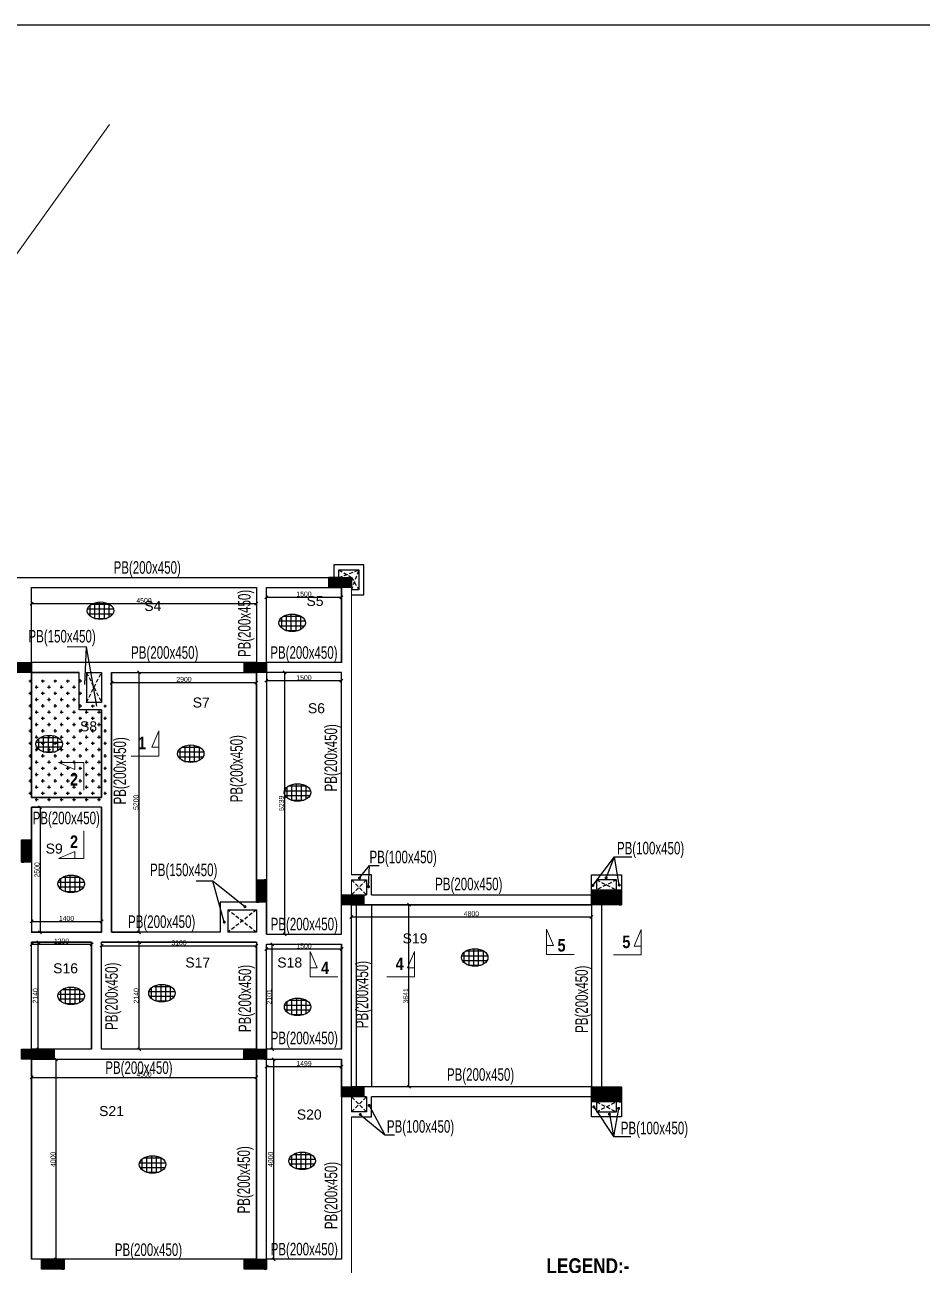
# Model space of a CAD drawing. Header units: millimetres. Extents: x 1798 to 243113, y 1193 to 150435.
# Drawn here: x 116119 to 134071, y 125625 to 150435 of the extents above; entities that cross this region are included whole.
import ezdxf

# ---------------------------------------------------------------- set-up
doc = ezdxf.new("R2010")
doc.units = ezdxf.units.MM
for name, pattern in [('CENTER', [50.8, 31.75, -6.35, 6.35, -6.35]), ('CONTINU', [0]), ('HIDDEN', [0.375, 0.25, -0.125])]:
    doc.linetypes.add(name, pattern=pattern)
for name, color, linetype, lineweight in [('A-OPNG-WNDW', 4, 'Continuous', 20), ('S - BEAM TXT', 30, 'Continuous', 13), ('SEC TEXT', 50, 'Continuous', 5), ('section symb', 5, 'Continuous', 0)]:
    doc.layers.add(name, color=color, linetype=linetype, lineweight=lineweight)
for name, color, linetype in [('A-WALL-PATT', 7, 'Continuous'), ('beam', 4, 'Continuous'), ('BEAM-1', 7, 'CONTINU'), ('column', 5, 'Continuous'), ('DIM', 8, 'Continuous'), ('sub title', 22, 'Continuous')]:
    doc.layers.add(name, color=color, linetype=linetype)
doc.styles.add('GFC', font='ARIALN.TTF')
doc.styles.add('S - GRID TXT', font='ARIALNB.TTF')
doc.styles.add('sd', font='ARIALNB.TTF')
doc.styles.get("Standard").update_dxf_attribs({"font": 'arial.ttf'})
doc.dimstyles.new('GFC- 50', dxfattribs={"dimscale": 100, "dimtxt": 1, "dimasz": 0.6, "dimexe": 0.2, "dimexo": 0, "dimgap": 0.1, "dimtad": 1, "dimdec": 0, "dimzin": 1, "dimdsep": 46, "dimtxsty": 'GFC', "dimblk": 'OBLIQUE', "dimcen": 0, "dimclrd": 8, "dimclre": 8, "dimclrt": 6, "dimazin": 2, "dimtfac": 1, "dimtdec": 0, "dimtmove": 1, "dimatfit": 3, "dimfxl": 1, "dimtolj": 1, "dimlwd": -1, "dimlwe": 9, "dimarcsym": 0})

# ---------------------------------------------------------------- blocks, each defined once
blk = doc.blocks.new('_OBLIQUE')
at = {"color": 0, "linetype": 'ByBlock'}
blk.add_line((-0.5, -0.5), (0.5, 0.5), dxfattribs=at)
blk = doc.blocks.new('*D810')
at = {"color": 8, "linetype": 'CENTER', "lineweight": 9, "transparency": 16777216}
for p, q in [((116254, 139183), (116254, 138838)), ((120754, 139183), (120754, 138838))]:
    blk.add_line(p, q, dxfattribs=at)
at = {"color": 8, "transparency": 16777216}
blk.add_line((116254, 138858), (120754, 138858), dxfattribs=at)
at = {"color": 8, "transparency": 16777216, "xscale": 60, "yscale": 60, "zscale": 60, "rotation": 180}
blk.add_blockref('_OBLIQUE', (116254, 138858), dxfattribs=at)
at = {"color": 8, "transparency": 16777216, "xscale": 60, "yscale": 60, "zscale": 60}
blk.add_blockref('_OBLIQUE', (120754, 138858), dxfattribs=at)
at = {"color": 6, "transparency": 16777216, "insert": (118504, 138919), "char_height": 100, "attachment_point": 5, "style": 'GFC'}
blk.add_mtext('\\A1;4500', dxfattribs=at)
blk = doc.blocks.new('*D811')
at = {"color": 8, "linetype": 'CENTER', "lineweight": 9, "transparency": 16777216}
for p, q in [((120954, 139183), (120954, 138966)), ((122454, 139183), (122454, 138966))]:
    blk.add_line(p, q, dxfattribs=at)
at = {"color": 8, "transparency": 16777216}
blk.add_line((120954, 138986), (122454, 138986), dxfattribs=at)
at = {"color": 8, "transparency": 16777216, "xscale": 60, "yscale": 60, "zscale": 60, "rotation": 180}
blk.add_blockref('_OBLIQUE', (120954, 138986), dxfattribs=at)
at = {"color": 8, "transparency": 16777216, "xscale": 60, "yscale": 60, "zscale": 60}
blk.add_blockref('_OBLIQUE', (122454, 138986), dxfattribs=at)
at = {"color": 6, "transparency": 16777216, "insert": (121704, 139047), "char_height": 100, "attachment_point": 5, "style": 'GFC'}
blk.add_mtext('\\A1;1500', dxfattribs=at)
blk = doc.blocks.new('*D812')
at = {"color": 8, "linetype": 'CENTER', "lineweight": 9, "transparency": 16777216}
for p, q in [((120954, 137483), (121336, 137483)), ((120954, 132245), (121336, 132245))]:
    blk.add_line(p, q, dxfattribs=at)
at = {"color": 8, "transparency": 16777216}
blk.add_line((121316, 137483), (121316, 132245), dxfattribs=at)
at = {"color": 8, "transparency": 16777216, "xscale": 60, "yscale": 60, "zscale": 60}
for p, rotation in [((121316, 137483), 90), ((121316, 132245), 270)]:
    blk.add_blockref('_OBLIQUE', p, dxfattribs=dict(at, rotation=rotation))
at = {"color": 6, "transparency": 16777216, "insert": (121254, 134864), "char_height": 100, "attachment_point": 5, "rotation": 90, "style": 'GFC'}
blk.add_mtext('\\A1;5239', dxfattribs=at)
blk = doc.blocks.new('*D813')
at = {"color": 8, "linetype": 'CENTER', "lineweight": 9, "transparency": 16777216}
for p, q in [((120954, 137483), (120954, 137294)), ((122454, 137483), (122454, 137294))]:
    blk.add_line(p, q, dxfattribs=at)
at = {"color": 8, "transparency": 16777216}
blk.add_line((122454, 137314), (120954, 137314), dxfattribs=at)
at = {"color": 8, "transparency": 16777216, "xscale": 60, "yscale": 60, "zscale": 60, "rotation": 180}
blk.add_blockref('_OBLIQUE', (120954, 137314), dxfattribs=at)
at = {"color": 8, "transparency": 16777216, "xscale": 60, "yscale": 60, "zscale": 60}
blk.add_blockref('_OBLIQUE', (122454, 137314), dxfattribs=at)
at = {"color": 6, "transparency": 16777216, "insert": (121704, 137375), "char_height": 100, "attachment_point": 5, "style": 'GFC'}
blk.add_mtext('\\A1;1500', dxfattribs=at)
blk = doc.blocks.new('*D814')
at = {"color": 8, "linetype": 'CENTER', "lineweight": 9, "transparency": 16777216}
for p, q in [((117855, 137483), (117855, 137260)), ((120754, 137483), (120754, 137260))]:
    blk.add_line(p, q, dxfattribs=at)
at = {"color": 8, "transparency": 16777216}
blk.add_line((117855, 137280), (120754, 137280), dxfattribs=at)
at = {"color": 8, "transparency": 16777216, "xscale": 60, "yscale": 60, "zscale": 60, "rotation": 180}
blk.add_blockref('_OBLIQUE', (117855, 137280), dxfattribs=at)
at = {"color": 8, "transparency": 16777216, "xscale": 60, "yscale": 60, "zscale": 60}
blk.add_blockref('_OBLIQUE', (120754, 137280), dxfattribs=at)
at = {"color": 6, "transparency": 16777216, "insert": (119304, 137341), "char_height": 100, "attachment_point": 5, "style": 'GFC'}
blk.add_mtext('\\A1;2900', dxfattribs=at)
blk = doc.blocks.new('*D815')
at = {"color": 8, "linetype": 'CENTER', "lineweight": 9, "transparency": 16777216}
for p, q in [((117855, 137483), (118424, 137483)), ((117855, 132283), (118424, 132283))]:
    blk.add_line(p, q, dxfattribs=at)
at = {"color": 8, "transparency": 16777216}
blk.add_line((118404, 132283), (118404, 137483), dxfattribs=at)
at = {"color": 8, "transparency": 16777216, "xscale": 60, "yscale": 60, "zscale": 60}
for p, rotation in [((118404, 137483), 90), ((118404, 132283), 270)]:
    blk.add_blockref('_OBLIQUE', p, dxfattribs=dict(at, rotation=rotation))
at = {"color": 6, "transparency": 16777216, "insert": (118343, 134883), "char_height": 100, "attachment_point": 5, "rotation": 90, "style": 'GFC'}
blk.add_mtext('\\A1;5200', dxfattribs=at)
blk = doc.blocks.new('*D816')
at = {"color": 8, "linetype": 'CENTER', "lineweight": 9, "transparency": 16777216}
for p, q in [((116254, 134783), (116445, 134783)), ((116254, 132283), (116445, 132283))]:
    blk.add_line(p, q, dxfattribs=at)
at = {"color": 8, "transparency": 16777216}
blk.add_line((116425, 134783), (116425, 132283), dxfattribs=at)
at = {"color": 8, "transparency": 16777216, "xscale": 60, "yscale": 60, "zscale": 60}
for p, rotation in [((116425, 134783), 90), ((116425, 132283), 270)]:
    blk.add_blockref('_OBLIQUE', p, dxfattribs=dict(at, rotation=rotation))
at = {"color": 6, "transparency": 16777216, "insert": (116364, 133533), "char_height": 100, "attachment_point": 5, "rotation": 90, "style": 'GFC'}
blk.add_mtext('\\A1;2500', dxfattribs=at)
blk = doc.blocks.new('*D817')
at = {"color": 8, "linetype": 'CENTER', "lineweight": 9, "transparency": 16777216}
for p, q in [((116254, 132283), (116254, 132520)), ((117654, 132283), (117654, 132520))]:
    blk.add_line(p, q, dxfattribs=at)
at = {"color": 8, "transparency": 16777216}
blk.add_line((116254, 132500), (117654, 132500), dxfattribs=at)
at = {"color": 8, "transparency": 16777216, "xscale": 60, "yscale": 60, "zscale": 60, "rotation": 180}
blk.add_blockref('_OBLIQUE', (116254, 132500), dxfattribs=at)
at = {"color": 8, "transparency": 16777216, "xscale": 60, "yscale": 60, "zscale": 60}
blk.add_blockref('_OBLIQUE', (117654, 132500), dxfattribs=at)
at = {"color": 6, "transparency": 16777216, "insert": (116954, 132561), "char_height": 100, "attachment_point": 5, "style": 'GFC'}
blk.add_mtext('\\A1;1400', dxfattribs=at)
blk = doc.blocks.new('*D789')
at = {"color": 8, "linetype": 'CENTER', "lineweight": 9, "transparency": 16777216}
for p, q in [((116254, 129743), (116254, 129362)), ((120754, 129743), (120754, 129362))]:
    blk.add_line(p, q, dxfattribs=at)
at = {"color": 8, "transparency": 16777216}
blk.add_line((116254, 129382), (120754, 129382), dxfattribs=at)
at = {"color": 8, "transparency": 16777216, "xscale": 60, "yscale": 60, "zscale": 60, "rotation": 180}
blk.add_blockref('_OBLIQUE', (116254, 129382), dxfattribs=at)
at = {"color": 8, "transparency": 16777216, "xscale": 60, "yscale": 60, "zscale": 60}
blk.add_blockref('_OBLIQUE', (120754, 129382), dxfattribs=at)
at = {"color": 6, "transparency": 16777216, "insert": (118504, 129443), "char_height": 100, "attachment_point": 5, "style": 'GFC'}
blk.add_mtext('\\A1;4500', dxfattribs=at)
blk = doc.blocks.new('*D790')
at = {"color": 8, "linetype": 'CENTER', "lineweight": 9, "transparency": 16777216}
for p, q in [((116254, 129743), (116766, 129743)), ((116254, 125743), (116766, 125743))]:
    blk.add_line(p, q, dxfattribs=at)
at = {"color": 8, "transparency": 16777216}
blk.add_line((116746, 125743), (116746, 129743), dxfattribs=at)
at = {"color": 8, "transparency": 16777216, "xscale": 60, "yscale": 60, "zscale": 60}
for p, rotation in [((116746, 129743), 90), ((116746, 125743), 270)]:
    blk.add_blockref('_OBLIQUE', p, dxfattribs=dict(at, rotation=rotation))
at = {"color": 6, "transparency": 16777216, "insert": (116685, 127743), "char_height": 100, "attachment_point": 5, "rotation": 90, "style": 'GFC'}
blk.add_mtext('\\A1;4000', dxfattribs=at)
blk = doc.blocks.new('*D791')
at = {"color": 8, "linetype": 'CENTER', "lineweight": 9, "transparency": 16777216}
for p, q in [((120955, 129743), (120955, 129577)), ((122454, 129743), (122454, 129577))]:
    blk.add_line(p, q, dxfattribs=at)
at = {"color": 8, "transparency": 16777216}
blk.add_line((120955, 129597), (122454, 129597), dxfattribs=at)
at = {"color": 8, "transparency": 16777216, "xscale": 60, "yscale": 60, "zscale": 60, "rotation": 180}
blk.add_blockref('_OBLIQUE', (120955, 129597), dxfattribs=at)
at = {"color": 8, "transparency": 16777216, "xscale": 60, "yscale": 60, "zscale": 60}
blk.add_blockref('_OBLIQUE', (122454, 129597), dxfattribs=at)
at = {"color": 6, "transparency": 16777216, "insert": (121705, 129658), "char_height": 100, "attachment_point": 5, "style": 'GFC'}
blk.add_mtext('\\A1;1499', dxfattribs=at)
blk = doc.blocks.new('*D792')
at = {"color": 8, "linetype": 'CENTER', "lineweight": 9, "transparency": 16777216}
for p, q in [((120955, 129743), (121118, 129743)), ((120955, 125743), (121118, 125743))]:
    blk.add_line(p, q, dxfattribs=at)
at = {"color": 8, "transparency": 16777216}
blk.add_line((121098, 125743), (121098, 129743), dxfattribs=at)
at = {"color": 8, "transparency": 16777216, "xscale": 60, "yscale": 60, "zscale": 60}
for p, rotation in [((121098, 129743), 90), ((121098, 125743), 270)]:
    blk.add_blockref('_OBLIQUE', p, dxfattribs=dict(at, rotation=rotation))
at = {"color": 6, "transparency": 16777216, "insert": (121036, 127743), "char_height": 100, "attachment_point": 5, "rotation": 90, "style": 'GFC'}
blk.add_mtext('\\A1;4000', dxfattribs=at)
blk = doc.blocks.new('*D797')
at = {"color": 8, "linetype": 'CENTER', "lineweight": 9, "transparency": 16777216}
for p, q in [((116254, 132083), (116254, 132026)), ((117454, 132083), (117454, 132026))]:
    blk.add_line(p, q, dxfattribs=at)
at = {"color": 8, "transparency": 16777216}
blk.add_line((116254, 132046), (117454, 132046), dxfattribs=at)
at = {"color": 8, "transparency": 16777216, "xscale": 60, "yscale": 60, "zscale": 60, "rotation": 180}
blk.add_blockref('_OBLIQUE', (116254, 132046), dxfattribs=at)
at = {"color": 8, "transparency": 16777216, "xscale": 60, "yscale": 60, "zscale": 60}
blk.add_blockref('_OBLIQUE', (117454, 132046), dxfattribs=at)
at = {"color": 6, "transparency": 16777216, "insert": (116854, 132107), "char_height": 100, "attachment_point": 5, "style": 'GFC'}
blk.add_mtext('\\A1;1200', dxfattribs=at)
blk = doc.blocks.new('*D798')
at = {"color": 8, "linetype": 'CENTER', "lineweight": 9, "transparency": 16777216}
for p, q in [((116254, 132083), (116410, 132083)), ((116254, 129943), (116410, 129943))]:
    blk.add_line(p, q, dxfattribs=at)
at = {"color": 8, "transparency": 16777216}
blk.add_line((116390, 129943), (116390, 132083), dxfattribs=at)
at = {"color": 8, "transparency": 16777216, "xscale": 60, "yscale": 60, "zscale": 60}
for p, rotation in [((116390, 132083), 90), ((116390, 129943), 270)]:
    blk.add_blockref('_OBLIQUE', p, dxfattribs=dict(at, rotation=rotation))
at = {"color": 6, "transparency": 16777216, "insert": (116329, 131013), "char_height": 100, "attachment_point": 5, "rotation": 90, "style": 'GFC'}
blk.add_mtext('\\A1;2140', dxfattribs=at)
blk = doc.blocks.new('*D799')
at = {"color": 8, "linetype": 'CENTER', "lineweight": 9, "transparency": 16777216}
for p, q in [((117654, 132083), (117654, 131994)), ((120754, 132083), (120754, 131994))]:
    blk.add_line(p, q, dxfattribs=at)
at = {"color": 8, "transparency": 16777216}
blk.add_line((117654, 132014), (120754, 132014), dxfattribs=at)
at = {"color": 8, "transparency": 16777216, "xscale": 60, "yscale": 60, "zscale": 60, "rotation": 180}
blk.add_blockref('_OBLIQUE', (117654, 132014), dxfattribs=at)
at = {"color": 8, "transparency": 16777216, "xscale": 60, "yscale": 60, "zscale": 60}
blk.add_blockref('_OBLIQUE', (120754, 132014), dxfattribs=at)
at = {"color": 6, "transparency": 16777216, "insert": (119204, 132075), "char_height": 100, "attachment_point": 5, "style": 'GFC'}
blk.add_mtext('\\A1;3100', dxfattribs=at)
blk = doc.blocks.new('*D800')
at = {"color": 8, "linetype": 'CENTER', "lineweight": 9, "transparency": 16777216}
for p, q in [((117654, 132083), (118430, 132083)), ((117654, 129944), (118430, 129944))]:
    blk.add_line(p, q, dxfattribs=at)
at = {"color": 8, "transparency": 16777216}
blk.add_line((118410, 129944), (118410, 132083), dxfattribs=at)
at = {"color": 8, "transparency": 16777216, "xscale": 60, "yscale": 60, "zscale": 60}
for p, rotation in [((118410, 132083), 90), ((118410, 129944), 270)]:
    blk.add_blockref('_OBLIQUE', p, dxfattribs=dict(at, rotation=rotation))
at = {"color": 6, "transparency": 16777216, "insert": (118348, 131014), "char_height": 100, "attachment_point": 5, "rotation": 90, "style": 'GFC'}
blk.add_mtext('\\A1;2140', dxfattribs=at)
blk = doc.blocks.new('*D801')
at = {"color": 8, "linetype": 'CENTER', "lineweight": 9, "transparency": 16777216}
for p, q in [((120954, 132044), (120954, 131930)), ((122455, 132044), (122455, 131930))]:
    blk.add_line(p, q, dxfattribs=at)
at = {"color": 8, "transparency": 16777216}
blk.add_line((120954, 131950), (122455, 131950), dxfattribs=at)
at = {"color": 8, "transparency": 16777216, "xscale": 60, "yscale": 60, "zscale": 60, "rotation": 180}
blk.add_blockref('_OBLIQUE', (120954, 131950), dxfattribs=at)
at = {"color": 8, "transparency": 16777216, "xscale": 60, "yscale": 60, "zscale": 60}
blk.add_blockref('_OBLIQUE', (122455, 131950), dxfattribs=at)
at = {"color": 6, "transparency": 16777216, "insert": (121705, 132011), "char_height": 100, "attachment_point": 5, "style": 'GFC'}
blk.add_mtext('\\A1;1500', dxfattribs=at)
blk = doc.blocks.new('*D802')
at = {"color": 8, "linetype": 'CENTER', "lineweight": 9, "transparency": 16777216}
for p, q in [((120954, 132044), (121090, 132044)), ((120954, 129943), (121090, 129943))]:
    blk.add_line(p, q, dxfattribs=at)
at = {"color": 8, "transparency": 16777216}
blk.add_line((121070, 129943), (121070, 132044), dxfattribs=at)
at = {"color": 8, "transparency": 16777216, "xscale": 60, "yscale": 60, "zscale": 60}
for p, rotation in [((121070, 132044), 90), ((121070, 129943), 270)]:
    blk.add_blockref('_OBLIQUE', p, dxfattribs=dict(at, rotation=rotation))
at = {"color": 6, "transparency": 16777216, "insert": (121009, 130994), "char_height": 100, "attachment_point": 5, "rotation": 90, "style": 'GFC'}
blk.add_mtext('\\A1;2101', dxfattribs=at)
blk = doc.blocks.new('*D803')
at = {"color": 8, "linetype": 'CENTER', "lineweight": 9, "transparency": 16777216}
for p, q in [((122654, 132834), (122654, 132573)), ((127454, 132834), (127454, 132573))]:
    blk.add_line(p, q, dxfattribs=at)
at = {"color": 8, "transparency": 16777216}
blk.add_line((122654, 132593), (127454, 132593), dxfattribs=at)
at = {"color": 8, "transparency": 16777216, "xscale": 60, "yscale": 60, "zscale": 60, "rotation": 180}
blk.add_blockref('_OBLIQUE', (122654, 132593), dxfattribs=at)
at = {"color": 8, "transparency": 16777216, "xscale": 60, "yscale": 60, "zscale": 60}
blk.add_blockref('_OBLIQUE', (127454, 132593), dxfattribs=at)
at = {"color": 6, "transparency": 16777216, "insert": (125054, 132654), "char_height": 100, "attachment_point": 5, "style": 'GFC'}
blk.add_mtext('\\A1;4800', dxfattribs=at)
blk = doc.blocks.new('*D804')
at = {"color": 8, "linetype": 'CENTER', "lineweight": 9, "transparency": 16777216}
for p, q in [((122654, 132834), (123823, 132834)), ((122654, 129193), (123823, 129193))]:
    blk.add_line(p, q, dxfattribs=at)
at = {"color": 8, "transparency": 16777216}
blk.add_line((123803, 129193), (123803, 132834), dxfattribs=at)
at = {"color": 8, "transparency": 16777216, "xscale": 60, "yscale": 60, "zscale": 60}
for p, rotation in [((123803, 132834), 90), ((123803, 129193), 270)]:
    blk.add_blockref('_OBLIQUE', p, dxfattribs=dict(at, rotation=rotation))
at = {"color": 6, "transparency": 16777216, "insert": (123741, 131013), "char_height": 100, "attachment_point": 5, "rotation": 90, "style": 'GFC'}
blk.add_mtext('\\A1;3641', dxfattribs=at)

msp = doc.modelspace()

# ---------------------------------------------------------------- hatches: boundary and pattern name
at = {"layer": 'A-WALL-PATT'}
h = msp.add_hatch(dxfattribs=at)
h.set_pattern_fill('ANSI31', color=8, angle=180)
h.set_pattern_definition([(225, (89073.63085, 144189.57396), (0.08838834765, -0.08838834765), [])])
h.paths.add_polyline_path([(122654.4, 139183.4), (122654.4, 139383.4), (122204.4, 139383.4), (122204.4, 139183.4)])
h = msp.add_hatch(dxfattribs=at)
h.set_pattern_fill('ANSI31', color=8)
h.set_pattern_definition([(45, (177894.61798, 153317.48555), (-0.08838834765, 0.08838834765), [])])
h.paths.add_polyline_path([(115854.4, 137483.5), (116254.4, 137483.5), (116254.4, 137683.5), (115854.4, 137683.5)])
h = msp.add_hatch(dxfattribs=at)
h.set_pattern_fill('CROSS', color=8, scale=500)
h.set_pattern_definition([(0, (89073.63, 144189.57), (125, 125), [62.5, -187.5]), (90, (89104.88, 144158.32), (-125, 125), [62.5, -187.5])])
edge = h.paths.add_edge_path()
edge.add_line((117204.4, 137333.5), (116154.4, 137333.5))
edge.add_line((116154.4, 137333.5), (116154.4, 134883.4))
edge.add_line((116154.4, 134883.4), (117754.5, 134883.4))
edge.add_line((117754.5, 134883.4), (117754.5, 136833.4))
edge.add_line((117754.5, 136833.4), (117304.4, 136833.4))
edge.add_line((117304.4, 136833.4), (117304.4, 137483.4))
h = msp.add_hatch(dxfattribs=at)
h.set_pattern_fill('ANSI31', color=8)
h.set_pattern_definition([(45, (182594.61772, 153317.45694), (-0.08838834765, 0.08838834765), [])])
h.paths.add_polyline_path([(120504.4, 137683.4), (120504.4, 137483.4), (120954.4, 137483.4), (120954.4, 137683.4)])
h = msp.add_hatch(dxfattribs=at)
h.set_pattern_fill('ANSI31', color=8, angle=90)
h.set_pattern_definition([(135, (100420.34177, 195723.69334), (-0.08838834765, -0.08838834765), [])])
h.paths.add_polyline_path([(116254.4, 133683.4), (116254.4, 134133.4), (116054.4, 134133.4), (116054.4, 133683.4)])
h = msp.add_hatch(dxfattribs=at)
h.set_pattern_fill('ANSI31', color=8, angle=90)
h.set_pattern_definition([(135, (105120.34177, 195033.6897), (-0.08838834765, -0.08838834765), [])])
h.paths.add_polyline_path([(120754.4, 132883.4), (120954.4, 132883.4), (120954.4, 133333.4), (120754.4, 133333.4)])
h = msp.add_hatch(dxfattribs=at)
h.set_pattern_fill('ANSI31', color=8)
h.set_pattern_definition([(45, (89073.63085, 144206.57396), (-0.08838834765, 0.08838834765), [])])
h.paths.add_polyline_path([(122454.4, 133033.7), (122454.4, 132833.7), (122904.4, 132833.7), (122904.4, 133033.7)])
h = msp.add_hatch(dxfattribs=at)
h.set_pattern_fill('ANSI31', color=8)
h.set_pattern_definition([(45, (89473.63085, 144307.3593), (-0.08838834765, 0.08838834765), [])])
h.paths.add_polyline_path([(127454.4, 133133.7), (127454.4, 132833.7), (128054.4, 132833.7), (128054.4, 133133.7)])
h = msp.add_hatch(dxfattribs=at)
h.set_pattern_fill('ANSI31', color=8)
h.set_pattern_definition([(45, (178204.61809, 145577.43625), (-0.08838834765, 0.08838834765), [])])
h.paths.add_polyline_path([(116054.4, 129943.4), (116054.4, 129743.4), (116704.4, 129743.4), (116704.4, 129943.4)])
h = msp.add_hatch(dxfattribs=at)
h.set_pattern_fill('ANSI31', color=8)
h.set_pattern_definition([(45, (182654.25833, 145577.61631), (-0.08838834765, 0.08838834765), [])])
h.paths.add_polyline_path([(120504, 129943.6), (120504, 129743.6), (120954, 129743.6), (120954, 129943.6)])
h = msp.add_hatch(dxfattribs=at)
h.set_pattern_fill('ANSI31', color=8)
h.set_pattern_definition([(45, (184604.61802, 144826.96699), (-0.08838834765, 0.08838834765), [])])
h.paths.add_polyline_path([(122454.4, 129192.9), (122454.4, 128992.9), (122904.4, 128992.9), (122904.4, 129192.9)])
h = msp.add_hatch(dxfattribs=at)
h.set_pattern_fill('ANSI31', color=8)
h.set_pattern_definition([(45, (89473.63085, 144066.57396), (-0.08838834765, 0.08838834765), [])])
h.paths.add_polyline_path([(127454.4, 129192.9), (127454.4, 128892.9), (128054.4, 128892.9), (128054.4, 129192.9)])
h = msp.add_hatch(dxfattribs=at)
h.set_pattern_fill('ANSI31', color=8)
h.set_pattern_definition([(45, (178604.61802, 141377.45853), (-0.08838834765, 0.08838834765), [])])
h.paths.add_polyline_path([(116454.4, 125743.4), (116454.4, 125543.4), (116904.4, 125543.4), (116904.4, 125743.4)])
h = msp.add_hatch(dxfattribs=at)
h.set_pattern_fill('ANSI31', color=8)
h.set_pattern_definition([(45, (182654.61798, 141377.45673), (-0.08838834765, 0.08838834765), [])])
h.paths.add_polyline_path([(120504.4, 125743.4), (120504.4, 125543.4), (120954.4, 125543.4), (120954.4, 125743.4)])
at = {"layer": 'DIM'}
h = msp.add_hatch(dxfattribs=at)
h.set_pattern_fill('ANSI37', color=256, scale=30, angle=45)
h.set_pattern_definition([(90, (-48976.32, 245240.71), (-95.25, 2e-14), []), (180, (-48976.32, 245240.71), (-2e-14, -95.25), [])])
edge = h.paths.add_edge_path()
edge.add_ellipse((117633.7, 138715.7), major_axis=(-265, 0), ratio=0.6603774, start_angle=0, end_angle=360)
h = msp.add_hatch(dxfattribs=at)
h.set_pattern_fill('ANSI37', color=256, scale=30, angle=45)
h.set_pattern_definition([(90, (-45142.375, 244999.96), (-95.25, 2e-14), []), (180, (-45142.375, 244999.96), (-2e-14, -95.25), [])])
edge = h.paths.add_edge_path()
edge.add_ellipse((121467.6, 138475), major_axis=(-265, 0), ratio=0.6603774, start_angle=0, end_angle=360)
h = msp.add_hatch(dxfattribs=at)
h.set_pattern_fill('ANSI37', color=256, scale=30, angle=45)
h.set_pattern_definition([(90, (-50002.08, 242575.57), (-95.25, 2e-14), []), (180, (-50002.08, 242575.57), (-2e-14, -95.25), [])])
edge = h.paths.add_edge_path()
edge.add_ellipse((116607.9, 136050.6), major_axis=(-265, 0), ratio=0.6603774, start_angle=0, end_angle=360)
h = msp.add_hatch(dxfattribs=at)
h.set_pattern_fill('ANSI37', color=256, scale=30, angle=45)
h.set_pattern_definition([(90, (-47171.86, 242380.37), (-95.25, 2e-14), []), (180, (-47171.86, 242380.37), (-2e-14, -95.25), [])])
edge = h.paths.add_edge_path()
edge.add_ellipse((119438.1, 135855.4), major_axis=(-265, 0), ratio=0.6603774, start_angle=0, end_angle=360)
h = msp.add_hatch(dxfattribs=at)
h.set_pattern_fill('ANSI37', color=256, scale=30, angle=45)
h.set_pattern_definition([(90, (-45034.47, 241605.57), (-95.25, 2e-14), []), (180, (-45034.47, 241605.57), (-2e-14, -95.25), [])])
edge = h.paths.add_edge_path()
edge.add_ellipse((121575.5, 135080.6), major_axis=(-265, 0), ratio=0.6603774, start_angle=0, end_angle=360)
h = msp.add_hatch(dxfattribs=at)
h.set_pattern_fill('ANSI37', color=256, scale=30, angle=45)
h.set_pattern_definition([(90, (-49562.28, 239777.83), (-95.25, 2e-14), []), (180, (-49562.28, 239777.83), (-2e-14, -95.25), [])])
edge = h.paths.add_edge_path()
edge.add_ellipse((117047.7, 133252.8), major_axis=(-265, 0), ratio=0.6603774, start_angle=0, end_angle=360)
h = msp.add_hatch(dxfattribs=at)
h.set_pattern_fill('ANSI37', color=256, scale=30, angle=45)
h.set_pattern_definition([(90, (-41489.96, 238305.62), (-95.25, 2e-14), []), (180, (-41489.96, 238305.62), (-2e-14, -95.25), [])])
edge = h.paths.add_edge_path()
edge.add_ellipse((125120, 131780.6), major_axis=(-265, 0), ratio=0.6603774, start_angle=0, end_angle=360)
h = msp.add_hatch(dxfattribs=at)
h.set_pattern_fill('ANSI37', color=256, scale=30, angle=45)
h.set_pattern_definition([(90, (-49562.43, 237536.74), (-95.25, 2e-14), []), (180, (-49562.43, 237536.74), (-2e-14, -95.25), [])])
edge = h.paths.add_edge_path()
edge.add_ellipse((117047.6, 131011.7), major_axis=(-265, 0), ratio=0.6603774, start_angle=0, end_angle=360)
h = msp.add_hatch(dxfattribs=at)
h.set_pattern_fill('ANSI37', color=256, scale=30, angle=45)
h.set_pattern_definition([(90, (-47747.07, 237590.96), (-95.25, 2e-14), []), (180, (-47747.07, 237590.96), (-2e-14, -95.25), [])])
edge = h.paths.add_edge_path()
edge.add_ellipse((118862.9, 131066), major_axis=(-265, 0), ratio=0.6603774, start_angle=0, end_angle=360)
h = msp.add_hatch(dxfattribs=at)
h.set_pattern_fill('ANSI37', color=256, scale=30, angle=45)
h.set_pattern_definition([(90, (-45032.71, 237317.54), (-95.25, 2e-14), []), (180, (-45032.71, 237317.54), (-2e-14, -95.25), [])])
edge = h.paths.add_edge_path()
edge.add_ellipse((121577.3, 130792.5), major_axis=(-265, 0), ratio=0.6603774, start_angle=0, end_angle=360)
h = msp.add_hatch(dxfattribs=at)
h.set_pattern_fill('ANSI37', color=256, scale=30, angle=45)
h.set_pattern_definition([(90, (-47934.84, 234165.37), (-95.25, 2e-14), []), (180, (-47934.84, 234165.37), (-2e-14, -95.25), [])])
edge = h.paths.add_edge_path()
edge.add_ellipse((118675.2, 127640.4), major_axis=(-265, 0), ratio=0.6603774, start_angle=0, end_angle=360)
h = msp.add_hatch(dxfattribs=at)
h.set_pattern_fill('ANSI37', color=256, scale=30, angle=45)
h.set_pattern_definition([(90, (-44943.58, 234236.64), (-95.25, 2e-14), []), (180, (-44943.58, 234236.64), (-2e-14, -95.25), [])])
edge = h.paths.add_edge_path()
edge.add_ellipse((121666.4, 127711.6), major_axis=(-265, 0), ratio=0.6603774, start_angle=0, end_angle=360)

# ---------------------------------------------------------------- linework, layer by layer
at = {"color": 40, "true_color": 0xf8d731}
for points, elevation in [([(116254.4, 139183.4), (120754.4, 139183.4), (120754.4, 137683.4), (116254.4, 137683.4)], 128388), ([(120954.4, 139183.4), (122454.4, 139183.4), (122454.4, 137683.4), (120954.4, 137683.4)], 239039.1), ([(116254.4, 137483.5), (116254.4, 134983.4), (117654.6, 134983.4), (117654.6, 136733.4), (117204.4, 136733.4), (117204.4, 137483.4)], 239037), ([(117854.6, 132283.4), (117854.6, 137483.4), (120754.4, 137483.4), (120754.4, 132883.4), (120029.4, 132883.4), (120029.4, 132283.4)], 119519.5), ([(120954.4, 132244.7), (122454.4, 132244.7), (122454.4, 137483.4), (120954.4, 137483.4)], 239039.1), ([(116254.4, 132283.4), (117654.4, 132283.4), (117654.4, 134783.4), (116254.4, 134783.4)], 119519.5), ([(122654.4, 132833.7), (127454.4, 132833.7), (127454.4, 129192.9), (122654.4, 129192.9)], 239039.1), ([(116254.4, 132083.4), (117454.4, 132083.4), (117454.4, 129943.4), (116254.4, 129943.4)], 119519.5), ([(117654.4, 132083.4), (120754.4, 132083.4), (120754.4, 129943.6), (117654.4, 129943.6)], 239039.1), ([(120954.4, 132043.9), (122454.7, 132043.9), (122454.7, 129943.4), (120954.4, 129943.4)], 239039.1), ([(116254.4, 129743.4), (120754.4, 129743.4), (120754.4, 125743.4), (116254.4, 125743.4)], 239039.7), ([(120954.9, 129743.4), (122454.4, 129743.4), (122454.4, 125743.4), (120954.9, 125743.4)], 239050.2)]:
    msp.add_lwpolyline(points, close=True, dxfattribs=dict(at, elevation=elevation))
at = {"layer": 'A-OPNG-WNDW'}
for p, q in [((113483.3, 142400.9), (117813.4, 148443.5)), ((116254.4, 139183.4, 128388), (116254.4, 137683.4, 239039.1)), ((120754.4, 137683.4, 239039.1), (120754.4, 139183.4, 239039.1)), ((120954.4, 137683.4, 239039.1), (120954.4, 139183.4, 239039.1)), ((122654.4, 139183.4, 239038.6), (122654.4, 133432.9, 239059)), ((120954.4, 137683.4, 239039.1), (122454.4, 137683.4, 239039.1)), ((120954.4, 137483.4, 239039.1), (122454.4, 137483.4, 239039.1)), ((122654.4, 133332.9, 239059.4), (122654.4, 133033.7, 239060.4)), ((122654.4, 132833.7, 239039.1), (122654.3, 129192.9, 239039.1)), ((122454.4, 132244.7, 239060.4), (120954.4, 132244.7, 239039.1)), ((116254.4, 132083.4, 119519.5), (116254.4, 129943.4, 239039.1)), ((122454.4, 132043.9, 240227.5), (120954.4, 132043.9, 239039.1)), ((122454.7, 129943.4, 239037.7), (120954.4, 129943.4, 239039.1)), ((122454.7, 129743.4, 358557.2), (120954.4, 129743.4, 239009)), ((122654.4, 128692.9, 350695.9), (122654.4, 128992.9, 358558.6)), ((122654.4, 124518.4, 239039.1), (122654.4, 128592.9, 347463)), ((120954.4, 125743.4, 478078.2), (122454.4, 125743.4, 239039.1))]:
    msp.add_line(p, q, dxfattribs=at)
at = {"layer": 'A-OPNG-WNDW', "color": 8}
msp.add_line((122654.4, 139183.4, 239039.1), (122654.4, 139133.4, 239042.5), dxfattribs=at)
at = {"layer": 'beam', "color": 4}
for p, q in [((122904.4, 139633.4, 239039.1), (122304.4, 139633.4, 239039.1)), ((122304.4, 139633.4, 239039.1), (122304.4, 139383.4, 239039.1)), ((122904.4, 139033.4, 239039.1), (122904.4, 139633.4, 239039.1)), ((122654.4, 139033.4, 239039.1), (122904.4, 139033.4, 239039.1)), ((123054.4, 133432.9, 239039.1), (122654.4, 133432.9, 239039.1)), ((122654.4, 133332.9, 239039.1), (122954.4, 133332.9, 239039.1)), ((122954.4, 133332.9, 239039.1), (122954.4, 133032.9, 239039.1)), ((123054.4, 133032.9, 239039.1), (123054.4, 133432.9, 239039.1)), ((127454.4, 133133.7, 239039.1), (127454.4, 133432.9, 239039.1)), ((127454.4, 133432.9, 239039.1), (128054.4, 133432.9, 239039.1)), ((127954.4, 133332.9, 239039.1), (127554.4, 133332.9, 239039.1)), ((127554.4, 133332.9, 239039.1), (127554.4, 133133.7, 239039.1)), ((127954.4, 133133.7, 239039.1), (127954.4, 133332.9, 239039.1)), ((128054.4, 133432.9, 239039.1), (128054.4, 133133.7, 239039.1)), ((122954.4, 128992.9, 239039.1), (122954.4, 128692.9, 239039.1)), ((123054.4, 128592.9, 239039.1), (123054.4, 128992.9, 239039.1)), ((127454.4, 128592.9, 239039.1), (127454.4, 128892.9, 358558.6)), ((127554.4, 128892.9, 239039.1), (127554.4, 128692.9, 239039.1)), ((127954.4, 128692.9, 239039.1), (127954.4, 128892.9, 358558.6)), ((128054.4, 128892.9, 239039.1), (128054.4, 128592.9, 239039.1)), ((122954.4, 128692.9, 239039.1), (122654.4, 128692.9, 239039.1)), ((122654.4, 128592.9, 239039.1), (123054.4, 128592.9, 239039.1)), ((128054.4, 128592.9, 239039.1), (127454.4, 128592.9, 239039.1)), ((127554.4, 128692.9, 239039.1), (127954.4, 128692.9, 239039.1))]:
    msp.add_line(p, q, dxfattribs=at)
at = {"layer": 'beam', "color": 8}
for p, q in [((122404.4, 139383.4, 239039.1), (122404.4, 139533.4, 239039.1)), ((122404.4, 139533.4, 239039.1), (122804.4, 139533.4, 239039.1)), ((122804.4, 139533.4, 239039.1), (122804.4, 139133.4, 239039.1)), ((122404.4, 139383.4, 239039.1), (122204.4, 139383.4, 239039.1)), ((122804.4, 139133.4, 239039.1), (122654.4, 139133.4, 239042.5)), ((122754.4, 129215.9, 239039.1), (122754.4, 132815.9, 239039.1)), ((123054.4, 132815.9, 239039.1), (123054.4, 129215.9, 239039.1))]:
    msp.add_line(p, q, dxfattribs=at)
at = {"layer": 'beam', "color": 8, "linetype": 'HIDDEN', "ltscale": 300}
for p, q in [((122404.4, 139383.4, 239039.1), (122804.4, 139533.4, 239039.1)), ((122404.4, 139533.4, 239039.1), (122654.4, 139383.4, 239039.1)), ((122654.4, 139133.4, 239042.5), (122804.4, 139533.4, 239039.1)), ((122654.4, 139383.4, 239039.1), (122804.4, 139133.4, 239039.1)), ((117354.4, 137483.4, 119519.5), (117654.5, 136883.4, 119519.5)), ((117354.4, 136883.4, 119519.5), (117654.6, 137483.4, 119519.5)), ((122654.4, 133332.9, 239039.1), (122954.4, 133032.9, 239039.1)), ((122954.4, 133332.9, 239039.1), (122654.4, 133033.7, 239060.4)), ((127954.4, 133332.9, 239039.1), (127554.4, 133133.7, 239039.1)), ((127554.4, 133332.9, 239039.1), (127954.4, 133133.7, 239039.1)), ((120754.4, 132283.4, 239039.1), (120179.4, 132733.4, 239039.1)), ((120754.4, 132733.4, 239039.1), (120179.4, 132283.4, 239039.1)), ((122954.4, 128692.9, 239039.1), (122654.4, 128992.9, 358558.6)), ((122654.4, 128692.9, 239039.1), (122954.4, 128992.9, 239039.1)), ((127554.4, 128692.9, 239039.1), (127954.4, 128892.9, 239039.1)), ((127554.4, 128892.9, 239039.1), (127954.4, 128692.9, 239039.8))]:
    msp.add_line(p, q, dxfattribs=at)
at = {"layer": 'beam'}
for p, q in [((115539.7, 139383.4, 239039.1), (122204.4, 139383.4, 239039.1)), ((116254.4, 139183.4, 128388), (120754.4, 139183.4, 239039.1)), ((120954.4, 139183.4, 239039.1), (122204.4, 139183.4, 239039.1)), ((122454.4, 137683.4, 239039.1), (122454.4, 139183.4, 239039.1)), ((120504.4, 137683.4, 233414.6), (116254.4, 137683.4, 239039.1)), ((116254.4, 134983.4, 239039.1), (116254.4, 137483.5, 239039.1)), ((116254.4, 137483.4, 119519.5), (117204.4, 137483.4, 119519.5)), ((117204.4, 136733.4, 119519.5), (117204.4, 137483.4, 119519.5)), ((117354.4, 137483.4, 119519.5), (117654.6, 137483.4, 119519.5)), ((117354.4, 137483.4, 119519.5), (117354.4, 136883.4, 119519.5)), ((117654.6, 137483.4, 119519.5), (117654.6, 136883.4, 119519.5)), ((117854.6, 137483.4, 239039.1), (120504.4, 137483.4, 239039.1)), ((117854.6, 137483.4, 119519.5), (117854.6, 132283.4, 119519.5)), ((120754.4, 133333.4, 239039.1), (120754.4, 137483.4, 119519.5)), ((120954.4, 137483.4, 239039.1), (120954.4, 133333.4, 239039.1)), ((122454.4, 133033.7, 239060.4), (122454.4, 137483.4, 239039.1)), ((117654.6, 136733.4, 119519.5), (117204.4, 136733.4, 119519.5)), ((117654.6, 136883.4, 119519.5), (117354.4, 136883.4, 119519.5)), ((117654.6, 136733.4, 119519.5), (117654.6, 134983.4, 119519.5)), ((117654.6, 134983.4, 119505.9), (116254.4, 134983.4, 239039.1)), ((116254.4, 134133.4, 239039.1), (116254.4, 134783.4, 239039.1)), ((117654.4, 134783.4, 119516.6), (116254.4, 134783.4, 239039.1)), ((117654.4, 134783.4, 119516.6), (117654.6, 132283.4, 119519.5)), ((116254.4, 133683.4, 119519.5), (116254.4, 132283.4, 119519.5)), ((120939.3, 133151.9, 239018.7), (120944.9, 133151.9, 239018.7)), ((122904.4, 133032.9, 358558.6), (122954.4, 133032.9, 358558.6)), ((123054.4, 133032.9, 358558.6), (127454.4, 133032.9, 358558.6)), ((120754.4, 132883.4, 239039.1), (120029.4, 132883.4, 239039.1)), ((120029.4, 132883.4, 239039.1), (120029.4, 132283.4, 239039.1)), ((120954.4, 132244.7, 239039.1), (120954.4, 132883.4, 239039.1)), ((122454.4, 132244.7, 258043.2), (122454.4, 132833.7, 238496.2)), ((127454.4, 132833.7, 239039.1), (122904.4, 132833.7, 239060.4)), ((127454.4, 132833.7, 234898.6), (127454.4, 129192.9, 362882.4)), ((127654.4, 132833.7, 235016.9), (127654.4, 129192.9, 359344)), ((120179.4, 132733.4, 239039.1), (120179.4, 132283.4, 239039.1)), ((120179.4, 132733.4, 239039.1), (120754.4, 132733.4, 239039.1)), ((120754.4, 132733.4, 239039.1), (120754.4, 132283.4, 239039.1)), ((117654.6, 132283.4, 119519.5), (116254.4, 132283.4, 119519.5)), ((120029.4, 132283.4, 236353), (117854.6, 132283.4, 119519.5)), ((120429.4, 132283.4, 239039.1), (120179.4, 132283.4, 244411.2)), ((120754.4, 132283.4, 239039.1), (120429.4, 132283.4, 239039.1)), ((117454.4, 132083.4, 239039.1), (116254.4, 132083.4, 119519.5)), ((117454.4, 129943.4, 239039.1), (117454.4, 132083.4, 239039.1)), ((120754.4, 132083.4, 239039.1), (117654.4, 132083.4, 239039.1)), ((117654.4, 129943.4, 239039.1), (117654.4, 132083.4, 239039.1)), ((120754.4, 132083.4, 239039.1), (120754.4, 132043.4, 239039.1)), ((120754.4, 129943.4, 239039.1), (120754.4, 132043.4, 239039.1)), ((120954.4, 129943.4, 239039.1), (120954.4, 132043.9, 239039.1)), ((122454.4, 129943.4, 334415.6), (122454.4, 132043.9, 264706.6)), ((117454.4, 129943.4, 239039.1), (116504.4, 129943.4, 239039.7)), ((120504, 129943.4, 239039.1), (117654.4, 129943.4, 239039.1)), ((116254.4, 129743.4, 119520.2), (116254.4, 125743.4, 239039.7)), ((116504.4, 129743.4, 239039.6), (120504, 129743.4, 239050.2)), ((120754.4, 125743.4, 358558.6), (120754.4, 129743.4, 239039.1)), ((120954, 129215.9, 254816.3), (120954, 129743.9, 239040.5)), ((122454.4, 129192.9, 359321.9), (122454.4, 129743.4, 341053)), ((120954, 125743.9, 358560.1), (120954, 129215.9, 254816.3)), ((127454.4, 129192.9, 358558.6), (122904.4, 129192.9, 358558.6)), ((122454.4, 128992.9, 358558.6), (122454.4, 125743.4, 239039.1)), ((122954.4, 128992.9, 358558.6), (122904.4, 128992.9, 358558.6)), ((127454.4, 128992.9, 358558.6), (123054.4, 128992.9, 358558.6)), ((116454.4, 125743.4, 358558.6), (116254.4, 125743.4, 298798.9)), ((120504.4, 125743.4, 365589.2), (116904.4, 125743.4, 239039.1))]:
    msp.add_line(p, q, dxfattribs=at)
at = {"layer": 'beam', "color": 4}
msp.add_lwpolyline([(243113, 109480.4), (43525, 109480.4), (43525, 150435.4), (243113, 150435.4)], close=True, dxfattribs=at)
at = {"layer": 'BEAM-1', "color": 3}
for centre in [(117633.7, 138715.7, 239039.1), (121467.6, 138475, 239039.1), (116607.9, 136050.6, 119519.5), (119438.1, 135855.4, 239039.1), (121575.5, 135080.6, 239039.1), (117047.7, 133252.8, 119518.8), (125120, 131780.6, 239039.1), (117047.6, 131011.7, 119519.5), (118862.9, 131066, 239039.1), (121577.3, 130792.5, 239039.1), (118675.2, 127640.4, 239039.1), (121666.4, 127711.6, 239039.1)]:
    msp.add_ellipse(centre, major_axis=(-265, 0), ratio=0.6603774, dxfattribs=at)
at = {"layer": 'column'}
for points, elevation in [([(122654.4, 139183.4), (122204.4, 139183.4), (122204.4, 139383.4), (122654.4, 139383.4)], 239039.1), ([(115854.4, 137683.5), (116254.4, 137683.5), (116254.4, 137483.5), (115854.4, 137483.5)], 239037), ([(120504.4, 137683.4), (120954.4, 137683.4), (120954.4, 137483.4), (120504.4, 137483.4)], 239039.1), ([(116054.4, 133683.4), (116054.4, 134133.4), (116254.4, 134133.4), (116254.4, 133683.4)], 239039.1), ([(120754.4, 132883.4), (120754.4, 133333.4), (120954.4, 133333.4), (120954.4, 132883.4)], 239039.1), ([(122454.4, 133033.7), (122904.4, 133033.7), (122904.4, 132833.7), (122454.4, 132833.7)], 239060.4), ([(127454.4, 133133.7), (128054.4, 133133.7), (128054.4, 132833.7), (127454.4, 132833.7)], 239039.1), ([(116054.4, 129943.4), (116704.4, 129943.4), (116704.4, 129743.4), (116054.4, 129743.4)], 239039.7), ([(120504, 129943.6), (120954, 129943.6), (120954, 129743.6), (120504, 129743.6)], 239050.2), ([(122454.4, 129192.9), (122904.4, 129192.9), (122904.4, 128992.9), (122454.4, 128992.9)], 358558.6), ([(127454.4, 129192.9), (128054.4, 129192.9), (128054.4, 128892.9), (127454.4, 128892.9)], 358558.6), ([(116454.4, 125743.4), (116904.4, 125743.4), (116904.4, 125543.4), (116454.4, 125543.4)], 239039.1), ([(120504.4, 125743.4), (120954.4, 125743.4), (120954.4, 125543.4), (120504.4, 125543.4)], 478078.2)]:
    msp.add_lwpolyline(points, close=True, dxfattribs=dict(at, elevation=elevation))
at = {"layer": 'section symb', "ltscale": 1000}
for points, elevation in [([(118246.6, 135808.5), (118801.9, 135808.5), (118801.9, 136313.4), (118662.6, 135985.3), (118801.9, 135985.3)], 478078.2), ([(117299.8, 135124.6), (117299.8, 135679.9), (116794.9, 135679.9), (117123, 135540.6), (117123, 135679.9)], 624408.4), ([(117299.8, 134316.5), (117299.8, 133761.2), (116794.9, 133761.2), (117123, 133900.5), (117123, 133761.2)], 624408.4), ([(127111.8, 131842.9), (126556.4, 131842.9), (126556.4, 132347.8), (126695.8, 132019.7), (126556.4, 132019.7)], 478078.2), ([(127895.6, 131832), (128451, 131832), (128451, 132336.9), (128311.6, 132008.8), (128451, 132008.8)], 239039.1), ([(122381.4, 131393.6), (121826, 131393.6), (121826, 131898.5), (121965.3, 131570.4), (121826, 131570.4)], 478078.2), ([(123361.2, 131393.6), (123916.6, 131393.6), (123916.6, 131898.5), (123777.2, 131570.4), (123916.6, 131570.4)], 239039.1)]:
    msp.add_lwpolyline(points, dxfattribs=dict(at, elevation=elevation))

# ---------------------------------------------------------------- texts
at = {"color": 3, "char_height": 200, "attachment_point": 1}
for s, insert in [('S5', (121754, 139010.9)), ('S4', (118509.5, 138911.4)), ('S7', (119477.5, 136979.9)), ('S6', (121782.5, 136865.9)), ('S8', (117224, 136504.4)), ('S9', (116536.5, 134058.4)), ('S19', (123677, 132261.9)), ('S17', (119331, 131779.4)), ('S18', (121170.5, 131779.4)), ('S16', (116686.5, 131664.4)), ('S21', (117606, 128807.9)), ('S20', (121561, 128738.9))]:
    msp.add_mtext_dynamic_manual_height_columns(s, width=425.5, gutter_width=1, heights=[0], dxfattribs=dict(at, insert=insert))
at = {"layer": 'S - BEAM TXT', "char_height": 250, "attachment_point": 8, "style": 'S - GRID TXT'}
for s, insert in [('{\\fSwis721 LtCn BT|b0|i0|c0|p34;\\W0.9;PB(200x450)}', (118568, 139381.4, 239039.1)), ('{\\fSwis721 LtCn BT|b0|i0|c0|p34;\\W0.9;PB(150x450)}', (116864.9, 138005.6, 239039.1)), ('{\\fSwis721 LtCn BT|b0|i0|c0|p34;\\W0.9;PB(200x450)}', (118918.3, 137680.5, 239039.1)), ('{\\fSwis721 LtCn BT|b0|i0|c0|p34;\\W0.9;PB(200x450)}', (121702.9, 137680.5, 239039.1)), ('{\\fSwis721 LtCn BT|b0|i0|c0|p34;\\W0.9;PB(200x450)}', (116948.2, 134370.7, 119519.5)), ('{\\fSwis721 LtCn BT|b0|i0|c0|p34;\\W0.9;PB(100x450)}', (128637.7, 133767.7, 239039.1)), ('{\\fSwis721 LtCn BT|b0|i0|c0|p34;\\W0.9;PB(100x450)}', (123687.8, 133589.9, 239039.1)), ('{\\fSwis721 LtCn BT|b0|i0|c0|p34;\\W0.9;PB(150x450)}', (119298.4, 133333.3, 239039.1)), ('{\\fSwis721 LtCn BT|b0|i0|c0|p34;\\W0.9;PB(200x450)}', (125000.8, 133049.8, 239039.1)), ('{\\fSwis721 LtCn BT|b0|i0|c0|p34;\\W0.9;PB(200x450)}', (118856.7, 132296.5, 239039.1)), ('{\\fSwis721 LtCn BT|b0|i0|c0|p34;\\W0.9;PB(200x450)}', (121709.9, 132248.5, 119530.2)), ('{\\fSwis721 LtCn BT|b0|i0|c0|p34;\\W0.9;PB(200x450)}', (121710.1, 129970.2, 119518.8)), ('{\\fSwis721 LtCn BT|b0|i0|c0|p34;\\W0.9;PB(200x450)}', (118402.3, 129376.2, 239039.1)), ('{\\fSwis721 LtCn BT|b0|i0|c0|p34;\\W0.9;PB(200x450)}', (125236.7, 129238.9, 239039.1)), ('{\\fSwis721 LtCn BT|b0|i0|c0|p34;\\W0.9;PB(100x450)}', (124035.5, 128200.8, 239039.1)), ('{\\fSwis721 LtCn BT|b0|i0|c0|p34;\\W0.9;PB(100x450)}', (128715.3, 128168.4, 239039.1)), ('{\\fSwis721 LtCn BT|b0|i0|c0|p34;\\W0.9;PB(200x450)}', (118593.1, 125735.4, 239039.1)), ('{\\fSwis721 LtCn BT|b0|i0|c0|p34;\\W0.9;PB(200x450)}', (121709.9, 125747.2, 239039.1))]:
    msp.add_mtext(s, dxfattribs=dict(at, insert=insert))
at = {"layer": 'S - BEAM TXT', "char_height": 250, "attachment_point": 8, "rotation": 90, "style": 'S - GRID TXT'}
for insert in [(120711, 138461.2, 239039.1), (120554.4, 135555.5, 239039.1), (122442.2, 135773.6, 144193.3), (118219.8, 135513, 119519.5), (118053.5, 131004.3, 239039.1), (120721.1, 130960.2, 239039.1), (123063.9, 131038.1, 144193.3), (127457.9, 130944.1, 298798.9), (120699.4, 127332.2, 239039.1), (122445.6, 127018.7, 144193.3)]:
    msp.add_mtext('{\\fSwis721 LtCn BT|b0|i0|c0|p34;\\W0.9;PB(200x450)}', dxfattribs=dict(at, insert=insert))
at = {"layer": 'SEC TEXT', "color": 2, "linetype": 'Continuous', "style": 'sd'}
for s, rotation, p in [('1', 0.01064, (118386, 135944.1, 478078.2)), ('2', 0.01064, (117024.5, 135219.7, 624408.4)), ('2', 359.98936, (117024.5, 133970.5, 624408.4)), ('5', 0.01064, (126777.4, 131898.7, 478078.2)), ('5', 0.01064, (128073.1, 131967.6, 239039.1)), ('4', 0.01064, (123538.6, 131529.2, 239039.1)), ('4', 0.01064, (122047, 131449.4, 478078.2))]:
    msp.add_text(s, height=250, rotation=rotation, dxfattribs=at).set_placement(p)
at = {"layer": 'sub title', "color": 4, "lineweight": 18, "style": 'sd'}
msp.add_text('%%ULEGEND:-', height=300, dxfattribs=at).set_placement((126554.8, 125463.7, 239039.1))

# ---------------------------------------------------------------- dimensions: what is measured, and where the dimension line sits
at = {"color": 40, "true_color": 0xf8d731}
for base, p1, p2, picture, middle in [((120754.4, 138858.4), (116254.4, 139183.4, 128388), (120754.4, 139183.4, 128388), '*D810', (118504.4, 138919.5)), ((122454.4, 138985.9), (120954.4, 139183.4, 239039.1), (122454.4, 139183.4, 239039.1), '*D811', (121704.4, 139047)), ((120954.4, 137314.4), (122454.4, 137483.4, 239039.1), (120954.4, 137483.4, 239039.1), '*D813', (121704.4, 137375.5)), ((127454.4, 132593.4), (122654.4, 132833.7, 239039.1), (127454.4, 132833.7, 239039.1), '*D803', (125054.4, 132654.5)), ((117654.4, 132499.9), (116254.4, 132283.4, 119519.5), (117654.4, 132283.4, 119519.5), '*D817', (116954.4, 132561)), ((117454.4, 132045.9), (116254.4, 132083.4, 119519.5), (117454.4, 132083.4, 119519.5), '*D797', (116854.4, 132107)), ((120754.4, 132014.4), (117654.4, 132083.4, 239039.1), (120754.4, 132083.4, 239039.1), '*D799', (119204.4, 132075.5)), ((122454.7, 131950.4), (120954.4, 132043.9, 239039.1), (122454.7, 132043.9, 239039.1), '*D801', (121704.5, 132011.5)), ((120754.4, 129382.4), (116254.4, 129743.4, 239039.7), (120754.4, 129743.4, 239039.7), '*D789', (118504.4, 129443.5)), ((122454.3617, 129596.9086), (120954.8786, 129743.4359, 239050.1963), (122454.3617, 129743.4359, 239050.1963), '*D791', (121704.6201, 129657.9659))]:
    dim = msp.add_linear_dim(base=base, p1=p1, p2=p2, dimstyle='GFC- 50', dxfattribs=at)
    dim.commit()
    dim.dimension.update_dxf_attribs({"geometry": picture, "text_midpoint": middle})
dim = msp.add_aligned_dim(p1=(117854.6, 137483.4, 119519.5), p2=(120754.4, 137483.4, 119519.5), distance=-203, dimstyle='GFC- 50', dxfattribs=at)
dim.commit()
dim.dimension.update_dxf_attribs({"geometry": '*D814', "text_midpoint": (119304.5, 137341.5)})
for base, p1, p2, picture, middle in [((118404, 137483.4), (117854.6, 132283.4, 119519.5), (117854.6, 137483.4, 119519.5), '*D815', (118343, 134883.4)), ((121315.5, 132244.7), (120954.4, 137483.4, 239039.1), (120954.4, 132244.7, 239039.1), '*D812', (121254.5, 134864.1)), ((116425, 132283.4), (116254.4, 134783.4, 119519.5), (116254.4, 132283.4, 119519.5), '*D816', (116364, 133533.4)), ((123802.5, 132833.7), (122654.4, 129192.9, 239039.1), (122654.4, 132833.7, 239039.1), '*D804', (123741.5, 131013.3)), ((116390, 132083.4), (116254.4, 129943.4, 119519.5), (116254.4, 132083.4, 119519.5), '*D798', (116329, 131013.4)), ((118409.5, 132083.4), (117654.4, 129943.6, 239039.1), (117654.4, 132083.4, 239039.1), '*D800', (118348.5, 131013.5)), ((121070.0497, 132043.947), (120954.3617, 129943.437, 239039.0899), (120954.3617, 132043.947, 239039.0899), '*D802', (121008.9924, 130993.692)), ((116746, 129743.4), (116254.4, 125743.4, 239039.7), (116254.4, 129743.4, 239039.7), '*D790', (116685, 127743.4)), ((121097.5, 129743.4), (120954.9, 125743.4, 239050.2), (120954.9, 129743.4, 239050.2), '*D792', (121036.5, 127743.4))]:
    dim = msp.add_linear_dim(base=base, p1=p1, p2=p2, angle=90, dimstyle='GFC- 50', dxfattribs=at)
    dim.commit()
    dim.dimension.update_dxf_attribs({"geometry": picture, "text_midpoint": middle})

# ---------------------------------------------------------------- leaders
at = {"layer": 'beam', "color": 2}
for points in [[(117319.9, 137242.4, 239039.1), (117352.4, 137990.8, 239039.1), (116967, 137988.2, 239039.1)], [(117559.5, 136807.8, 239039.1), (117351.8, 137990.8, 239039.1)]]:
    msp.add_leader(points, dimstyle='GFC- 50', override={"dimasz": 1, "dimgap": 0.1, "dimtad": 0}, dxfattribs=at)
at = {"layer": 'beam', "color": 4}
for points in [[(127483.9, 133222.1), (127915.5, 133790.3), (128261.5, 133790.3)], [(127748.5, 133372.1), (127915.5, 133790.3)], [(128010.9, 133229), (127915.5, 133790.3)], [(122815, 133370.1), (123012.8, 133622.9), (123208.7, 133622.9)], [(122995.7, 133195.3), (123012.8, 133622.9)], [(120524.1, 132795.9, 239039.1), (119880.6, 133305.3, 239039.1), (119547.7, 133305.3, 239039.1)], [(120109.7, 132488.1, 239039.1), (119880.1, 133305.3, 239039.1)], [(123008.4, 128820.5), (123321.7, 128229.5), (123517.6, 128229.5)], [(127501.7, 128791.7), (127895.4, 128197.7), (128241.3, 128197.7)], [(127998, 128762.6), (127895.4, 128197.7)], [(122830.7, 128639.5), (123321.7, 128229.5)], [(127814.2, 128643.7), (127895.4, 128197.7)]]:
    msp.add_leader(points, dimstyle='GFC- 50', override={"dimtad": 0, "dimldrblk": 'Dot'}, dxfattribs=at)

doc.saveas('drawing.dxf')
